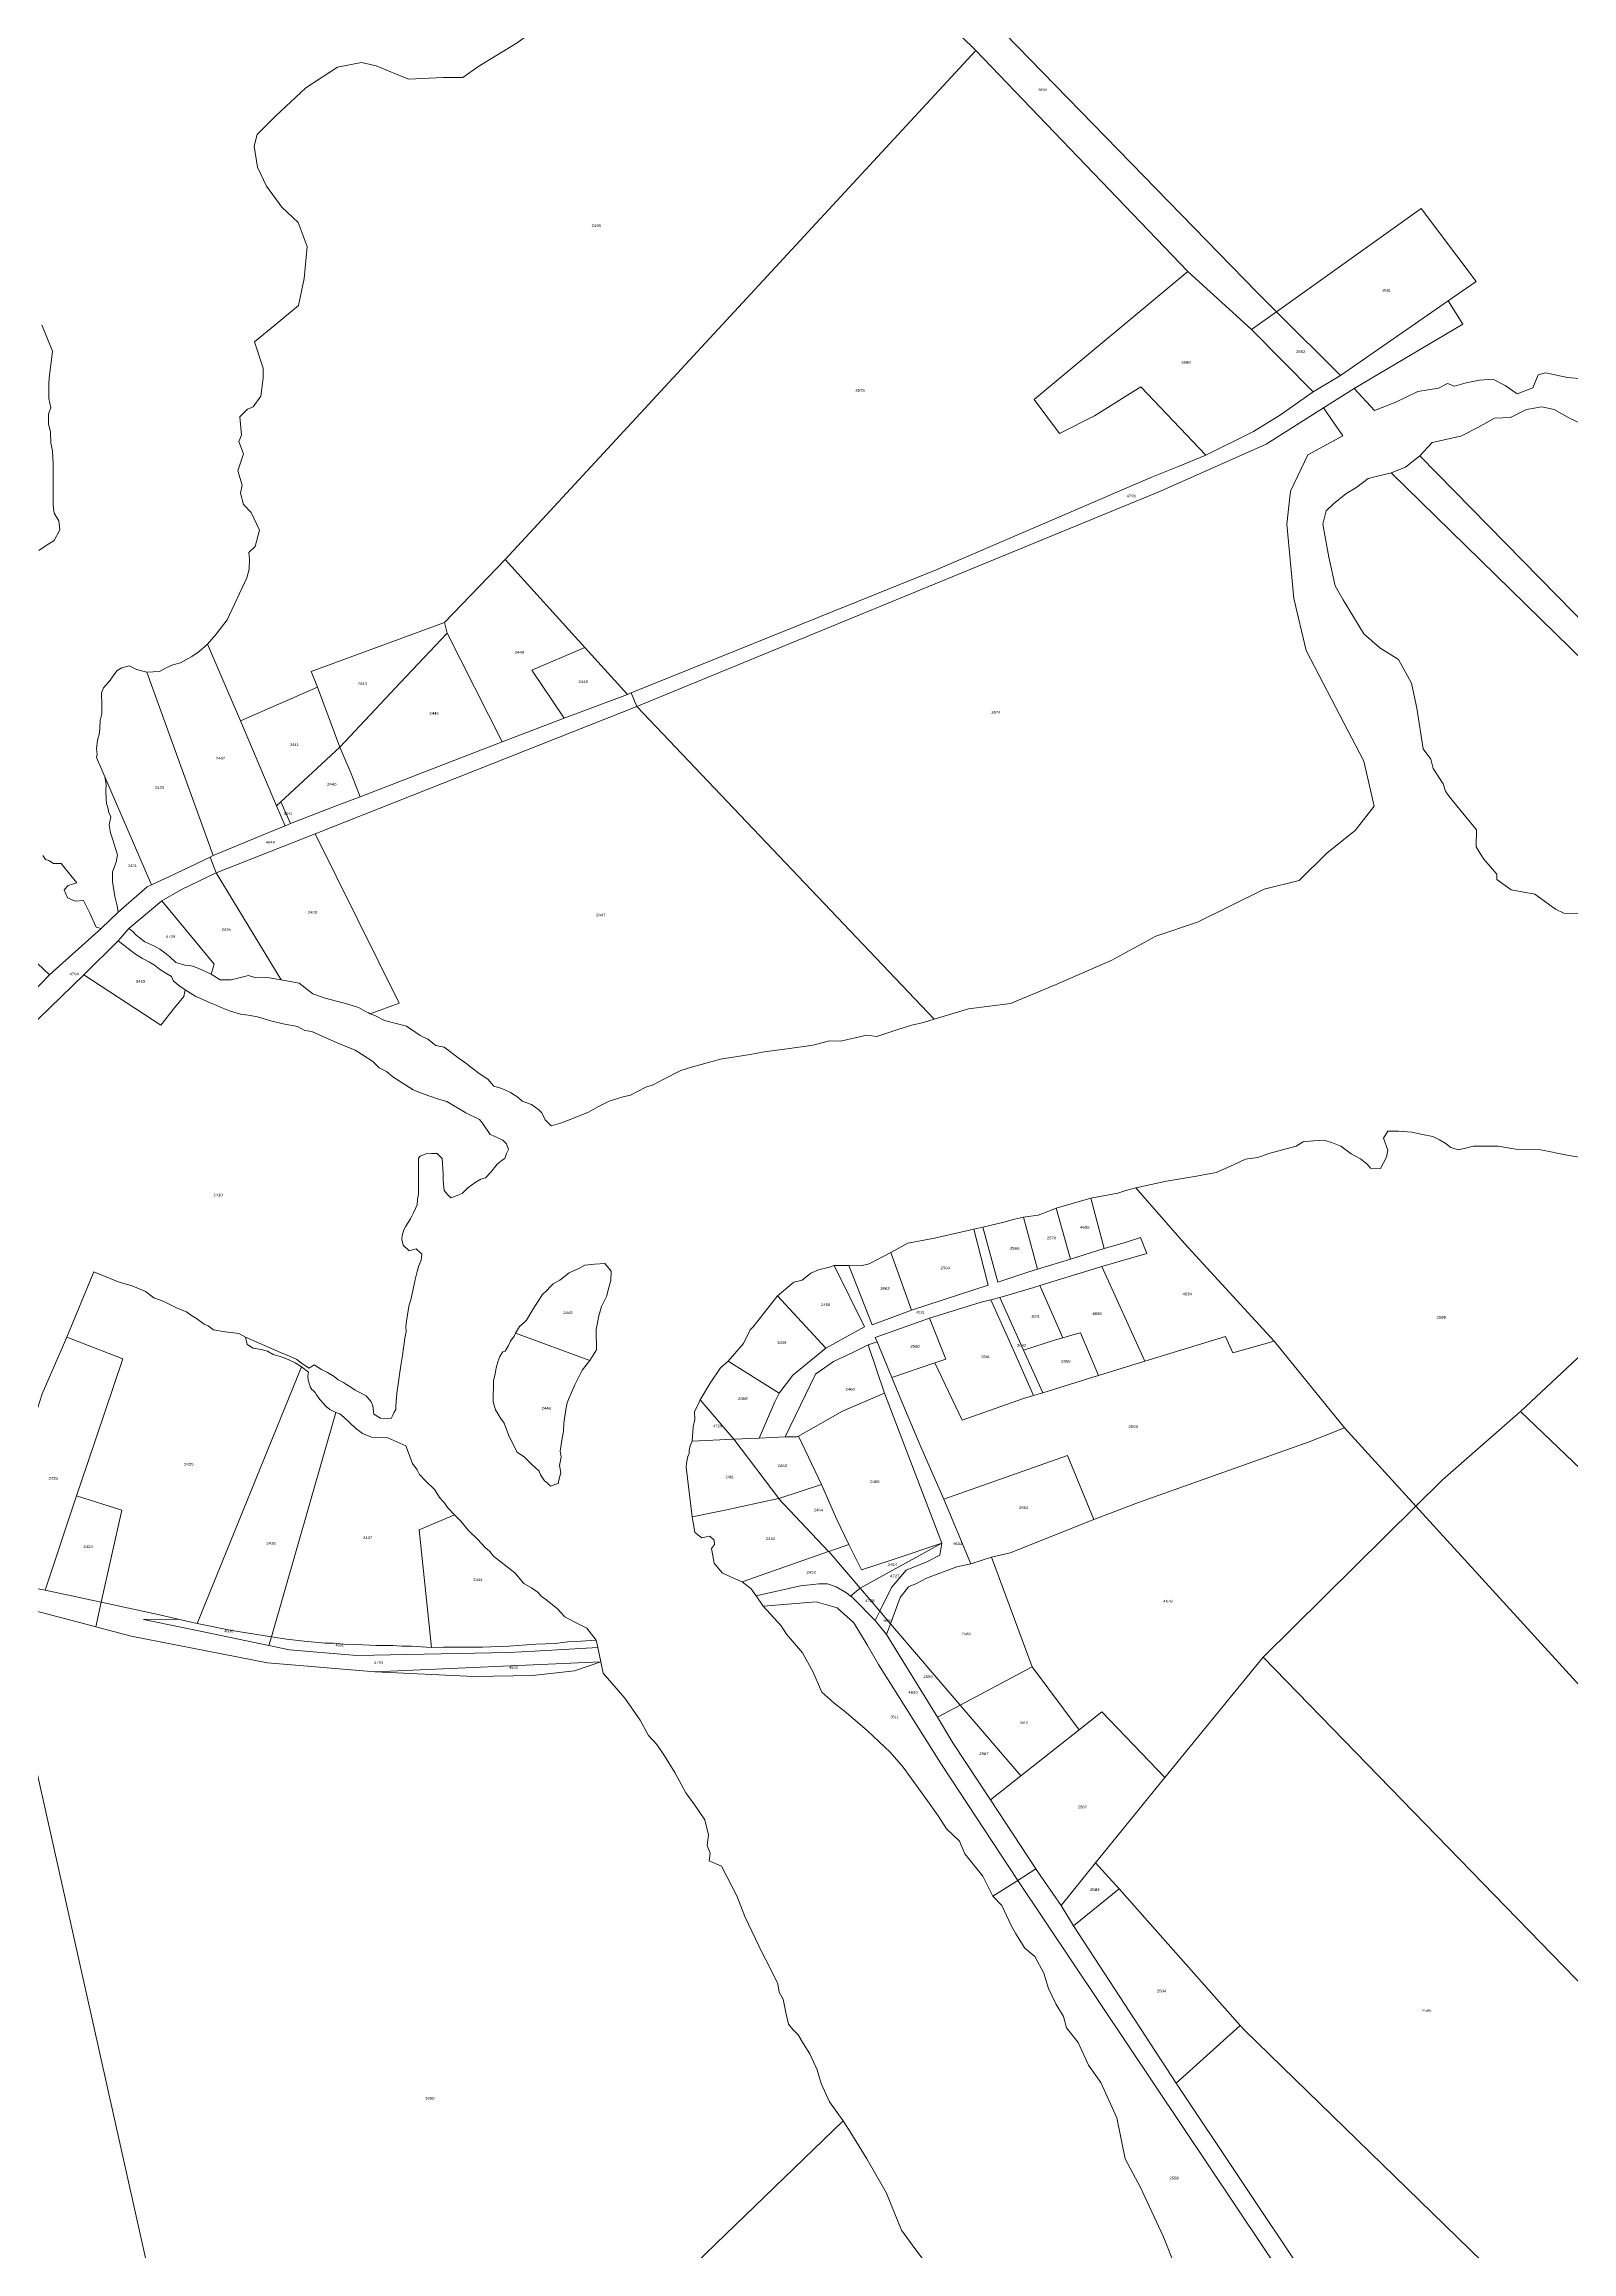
# Model space of a CAD drawing. Header units: metres. Extents: x 208626 to 229755, y 5040476 to 5064226.
# Drawn here: x 221569 to 222387, y 5048913 to 5050095 of the extents above; entities that cross this region are included whole.
import ezdxf

# ---------------------------------------------------------------- set-up
doc = ezdxf.new("R2010")
doc.units = ezdxf.units.M
doc.header["$LTSCALE"] = 0.56
doc.layers.add('6', color=7, linetype='Continuous', lineweight=13)
doc.layers.add('61', color=7, linetype='Continuous')

msp = doc.modelspace()

# ---------------------------------------------------------------- linework, layer by layer
at = {"layer": '6'}
for points in [[(222320.3425, 5049957.6613), (222335.3502, 5049968.0344), (222306.0393, 5050007.0219), (222228.4883, 5049951.8313), (222219.9943, 5049960.2996), (222217.9575, 5049962.2196), (222042.4588, 5050142.6841), (221982.6632, 5050205.7118), (221996.1302, 5050258.8635), (221984.8516, 5050259.8481), (221976.3852, 5050258.8635), (221973.5645, 5050264.5049), (221973.5645, 5050272.967), (221971.3506, 5050291.3649), (221965.6942, 5050303.4856), (221955.1896, 5050316.4144), (221950.7107, 5050326.5079), (221930.2129, 5050345.5823), (221916.4033, 5050358.4328), (221914.7416, 5050358.7269)], [(221763.6822, 5050076.4241), (221782.2673, 5050077.2322), (221792.772, 5050077.2322), (221800.8524, 5050082.8885), (221821.8617, 5050095.8173), (221848.5273, 5050115.2104), (221871.1526, 5050132.1794), (221894.586, 5050152.3806), (221902.6665, 5050159.6531), (221907.7479, 5050166.7202), (221913.3893, 5050174.2421), (221921.8514, 5050184.5847), (221930.3136, 5050194.9273), (221947.2379, 5050212.7918), (221972.9666, 5050187.1267), (222020.6415, 5050137.8358), (222067.5083, 5050091.777), (221815.469, 5049819.1768), (221782.9904, 5049785.424), (221711.6586, 5049759.0321), (221715.0476, 5049750.6598), (221673.7447, 5049732.7619), (221656.0633, 5049773.8021)], [(221656.0633, 5049773.8021), (221660.7046, 5049779.0364), (221666.6685, 5049786.8201), (221677.2544, 5049809.3152), (221678.5043, 5049813.8982), (221678.5168, 5049819.3444), (221678.2305, 5049822.9225), (221681.6941, 5049826.1228), (221684.0242, 5049834.8077), (221679.5102, 5049844.2065), (221675.3394, 5049848.5763), (221673.8566, 5049854.7192), (221674.7039, 5049858.9557), (221672.3738, 5049866.5814), (221675.3394, 5049875.6899), (221672.7975, 5049882.2564), (221674.2803, 5049885.6456), (221673.433, 5049895.6014), (221677.4576, 5049899.6261), (221680.5316, 5049900.9292), (221684.6597, 5049906.6163), (221685.9306, 5049916.1484), (221685.9306, 5049921.6559), (221681.2705, 5049935.6363), (221692.0735, 5049944.533), (221704.783, 5049955.1242), (221707.8609, 5049969.6205), (221709.543, 5049986.7308), (221704.6947, 5049999.6596), (221695.9506, 5050007.7334), (221687.6134, 5050019.0482), (221682.8493, 5050029.1719), (221681.0627, 5050040.4867), (221682.7509, 5050046.7239), (221692.7506, 5050056.724), (221708.7501, 5050071.7242), (221725.7497, 5050082.7245), (221738.6327, 5050085.3126), (221746.5057, 5050083.5317), (221763.6822, 5050076.4241)], [(222401.0558, 5049915.2306), (222384.3673, 5049916.6611), (222372.447, 5049919.0451), (222368.6325, 5049918.0915), (222365.7581, 5049910.9817), (222357.3774, 5049907.9239), (222350.9905, 5049912.3698), (222344.3151, 5049915.7074), (222337.163, 5049915.2306), (222330.0108, 5049913.8002), (222323.8122, 5049911.893), (222319.9977, 5049913.3234), (222315.2296, 5049910.9393), (222304.2629, 5049909.0321), (222292.3426, 5049903.3103), (222280.8919, 5049898.8522), (222270.0694, 5049910.6284), (222328.343, 5049945.1796), (222320.3425, 5049957.6613)], [(221567.3818, 5049944.824), (221573.0232, 5049930.7205), (221571.3333, 5049916.1484), (221571.1215, 5049913.1829), (221571.1215, 5049905.3453)], [(221571.1215, 5049905.3453), (221572.1806, 5049900.2616), (221570.9097, 5049897.0842), (221570.9097, 5049891.7886), (221571.9688, 5049887.3402), (221572.1806, 5049881.4091), (221573.0279, 5049877.3845), (221573.4516, 5049870.3942), (221573.4516, 5049847.9408), (221574.0871, 5049843.9161), (221576.4171, 5049839.8915), (221577.0526, 5049835.0195), (221574.0871, 5049829.3002), (221570.2742, 5049826.9701), (221565.8259, 5049824.0046)], [(222305.1589, 5049874.6862), (222311.8919, 5049881.8538), (222327.1499, 5049885.1915), (222336.6861, 5049889.9596), (222345.2688, 5049894.7277), (222353.8514, 5049895.2045), (222362.434, 5049899.4958), (222370.5398, 5049900.9263), (222377.2152, 5049899.4958), (222385.321, 5049894.7277), (222396.7645, 5049889.4828)], [(222671.512, 5049635.8451), (222666.1541, 5049622.287), (222655.4467, 5049605.461), (222643.2096, 5049585.5758), (222617.2059, 5049556.5128), (222305.1589, 5049874.6862)], [(222253.2441, 5049837.9871), (222255.1513, 5049845.1393), (222258.9658, 5049848.9538), (222265.6412, 5049854.1987), (222271.5089, 5049857.8504), (222277.6274, 5049862.4393), (222289.8645, 5049865.4985), (222561.7574, 5049599.7383)], [(222382.3438, 5049629.6129), (222377.9697, 5049631.8), (222366.8409, 5049639.8649), (222354.2245, 5049642.1104), (222346.4136, 5049647.7342), (222346.4609, 5049650.5852), (222339.54, 5049658.6695), (222337.5895, 5049661.6744), (222335.4783, 5049665.2307), (222335.6192, 5049674.2482), (222320.9514, 5049692.0826), (222319.0441, 5049694.9435), (222317.6694, 5049698.9738), (222312.358, 5049707.0972), (222311.2056, 5049712.2435), (222307.0466, 5049717.72), (222303.6071, 5049739.4581), (222300.8406, 5049752.8953), (222293.7731, 5049765.5117), (222283.76, 5049771.7102), (222275.1774, 5049779.3392), (222264.2107, 5049797.4581), (222259.9194, 5049805.0871), (222256.5817, 5049820.3451), (222253.2441, 5049837.9871)], [(221713.6934, 5049672.2347), (221886.0465, 5049740.3403), (222045.2729, 5049572.879), (222039.3987, 5049571.215), (222033.152, 5049569.6705), (222025.6655, 5049567.3533), (222014.4359, 5049563.6101), (222009.0884, 5049564.323), (221995.0068, 5049561.1146), (221989.1246, 5049561.2928), (221980.3904, 5049558.9756), (221966.487, 5049557.0149), (221954.1879, 5049555.4106), (221946.7014, 5049553.9846), (221930.8373, 5049551.4892), (221915.3297, 5049547.2112), (221909.6258, 5049545.4287), (221900.1786, 5049540.616), (221894.6529, 5049537.764), (221890.7314, 5049536.5163), (221882.532, 5049532.2383), (221877.9966, 5049531.2093), (221871.1241, 5049529.0298), (221865.0636, 5049525.9996), (221860.0727, 5049523.1476), (221855.9245, 5049521.5528), (221850.269, 5049519.2262), (221845.0998, 5049517.2654), (221840.1088, 5049515.8395), (221836.9004, 5049519.0479), (221835.1179, 5049522.7911), (221833.5136, 5049524.3954), (221829.5922, 5049527.2474), (221824.6012, 5049529.0298), (221822.284, 5049531.1688), (221818.3625, 5049533.6643), (221813.7281, 5049535.8033), (221809.4501, 5049537.051), (221806.2416, 5049540.7942), (221801.6072, 5049543.8245)], [(221801.6072, 5049543.8245), (221797.8639, 5049546.6764), (221794.4772, 5049549.3502), (221790.9122, 5049551.8456), (221782.8911, 5049557.9061), (221778.4349, 5049558.7973), (221774.1569, 5049562.1841), (221770.0572, 5049564.1448), (221767.7399, 5049565.749), (221762.749, 5049569.1358), (221756.332, 5049570.74), (221750.8063, 5049572.166), (221745.9936, 5049574.6615), (221743.232, 5049575.845), (221758.735, 5049581.5482), (221713.6934, 5049672.2347)], [(221568.0161, 5049660.6109), (221569.3033, 5049658.4655), (221571.1215, 5049657.9338), (221573.6634, 5049656.2392), (221577.6881, 5049656.2392), (221582.9837, 5049649.8845), (221586.0759, 5049645.8837), (221581.5009, 5049644.5889), (221579.3284, 5049642.1228), (221581.0773, 5049637.8105), (221585.3016, 5049636.1495), (221589.7621, 5049636.5395), (221593.1513, 5049629.7611), (221596.4739, 5049622.2119), (221599.2393, 5049621.5482), (221571.5302, 5049596.7407)], [(221571.5302, 5049596.7407), (221545.9704, 5049620.7083), (221518.8092, 5049591.3207), (221482.2973, 5049626.0515), (221469.4736, 5049614.3838), (221466.1516, 5049611.1241), (221450.4218, 5049596.6584), (221419.9654, 5049629.8808)], [(222411.1045, 5049629.1942), (222382.3438, 5049629.6129)], [(221516.766, 5049525.8272), (221589.8447, 5049596.608), (221631.1692, 5049569.7125), (221638.3862, 5049578.9914), (221643.4957, 5049585.1168), (221644.2137, 5049588.5648), (221649.9177, 5049584.9999), (221653.6609, 5049583.3956), (221657.5824, 5049581.6131), (221661.1473, 5049580.1872), (221664.3558, 5049578.7612), (221667.9208, 5049577.3352), (221673.7236, 5049575.59), (221677.9027, 5049575.018), (221682.8937, 5049574.1267), (221690.0236, 5049571.9877), (221696.6188, 5049570.3835), (221704.2835, 5049568.9575), (221708.2049, 5049566.8185), (221711.9482, 5049566.2838), (221715.8696, 5049564.5013), (221726.7428, 5049559.6886), (221735.1205, 5049556.3019), (221738.5072, 5049554.1629), (221744.5676, 5049550.2414), (221747.9544, 5049546.8547), (221751.8758, 5049544.894), (221755.2905, 5049542.0972), (221766.2906, 5049535.0974), (221771.1267, 5049533.1296), (221779.8608, 5049530.0993), (221784.3171, 5049528.8516), (221794.4772, 5049522.7911), (221801.7854, 5049519.2262)], [(221801.7854, 5049519.2262), (221803.3896, 5049517.2654), (221807.4894, 5049511.205), (221809.2718, 5049510.492), (221814.291, 5049508.0982), (221816.2911, 5049506.0982), (221817.2912, 5049503.0983), (221816.2235, 5049501.0448), (221815.3323, 5049498.3711), (221813.9063, 5049497.4799), (221811.2326, 5049495.1626), (221807.8459, 5049490.8847), (221804.9939, 5049487.8544), (221802.4984, 5049487.1414), (221799.4682, 5049485.359), (221795.5467, 5049482.507), (221792.5165, 5049479.4768), (221789.8428, 5049478.4073), (221786.456, 5049477.1595), (221784.4953, 5049479.1203), (221782.8911, 5049481.081), (221782.3563, 5049486.2502), (221782.2917, 5049490.0977), (221781.8216, 5049498.3711), (221779.1478, 5049501.0448), (221776.1176, 5049501.0448), (221773.0874, 5049500.8666), (221769.9016, 5049499.5633), (221769.1659, 5049498.5493), (221769.1659, 5049495.5191), (221769.1659, 5049489.2804), (221769.1659, 5049483.7547), (221769.1659, 5049479.1203), (221768.6312, 5049476.4465), (221768.3638, 5049473.4163), (221767.4726, 5049471.4556), (221766.2248, 5049468.7818), (221764.7988, 5049465.9299), (221762.3034, 5049462.0084), (221761.2926, 5049460.0975)], [(222153.2023, 5049482.507), (222169.6012, 5049486.072), (222185.6436, 5049488.7457), (222196.1602, 5049490.7064), (222205.4291, 5049494.8061), (222211.8461, 5049498.0146), (222218.4246, 5049498.858), (222224.3235, 5049501.0448), (222239.1181, 5049504.9663), (222242.8613, 5049507.2835), (222248.387, 5049507.8183), (222254.091, 5049508.1748), (222258.5472, 5049506.7488), (222263.0034, 5049504.9663), (222268.5291, 5049500.8666), (222273.5201, 5049498.1928), (222276.1938, 5049495.8756), (222277.2633, 5049494.9844), (222278.8675, 5049493.0236), (222284.215, 5049492.8454), (222287.4235, 5049499.0841), (222288.1365, 5049502.8273), (222285.8192, 5049509.2443), (222288.1365, 5049512.9875), (222293.8404, 5049512.9875), (222300.9703, 5049512.4527), (222306.6743, 5049511.205), (222312.2, 5049510.1355), (222315.765, 5049508.353), (222318.7952, 5049506.5705), (222321.8254, 5049504.2533), (222325.7469, 5049503.0056), (222329.6918, 5049503.7768), (222333.9463, 5049504.9663), (222347.1367, 5049504.9663), (222356.6098, 5049503.2851), (222369.9525, 5049503.0056), (222384.2124, 5049500.1536), (222397.0463, 5049498.0146)], [(222410.0584, 5049495.8756), (222418.6144, 5049494.4496), (222431.8048, 5049491.0629), (222437.687, 5049489.1022), (222441.7867, 5049488.0327), (222449.8078, 5049484.1112), (222458.3638, 5049480.5462), (222464.246, 5049478.229), (222469.4152, 5049475.377), (222475.2974, 5049471.4556), (222359.1414, 5049362.7607), (222317.3475, 5049326.1685), (222303.1515, 5049312.1197), (222264.8877, 5049354.0546), (222227.1659, 5049400.4021), (222179.1537, 5049452.7677), (222153.2023, 5049482.507)], [(221761.2926, 5049460.0975), (221760.2926, 5049457.0975), (221760.1644, 5049454.8785), (221760.8774, 5049451.8482), (221764.0858, 5049448.818), (221767.8291, 5049449.8875), (221770.8593, 5049447.0355), (221770.5028, 5049443.8271), (221769.0768, 5049440.4403), (221768.3638, 5049437.7666), (221767.2943, 5049433.4886), (221766.4031, 5049429.2107), (221765.6901, 5049426.0022), (221764.9771, 5049422.6155), (221764.0858, 5049419.9418), (221763.5511, 5049416.9115), (221763.1946, 5049414.5943), (221762.6599, 5049411.2076), (221762.3034, 5049408.3556), (221762.4816, 5049405.6819), (221761.7686, 5049402.1169), (221761.1447, 5049398.0172), (221760.7883, 5049395.7), (221760.4318, 5049392.848), (221759.7188, 5049388.57), (221759.0058, 5049383.7573), (221758.2928, 5049378.5881), (221757.4015, 5049372.5277), (221757.045, 5049368.0714), (221756.8668, 5049365.7542), (221756.8668, 5049363.7935), (221755.9755, 5049362.3675), (221755.2625, 5049360.7633), (221754.3713, 5049358.9808), (221748.6674, 5049359.159), (221745.1024, 5049361.298), (221744.5676, 5049365.7542), (221743.6764, 5049367.8932), (221741.0027, 5049371.1017), (221737.2949, 5049373.0973)], [(221737.2949, 5049373.0973), (221735.1205, 5049374.1319), (221732.8032, 5049375.7361), (221730.486, 5049377.1621), (221728.8818, 5049378.2316), (221726.0298, 5049379.6576), (221723.8908, 5049381.4401), (221720.3258, 5049383.5791), (221717.1174, 5049385.3615), (221713.1959, 5049387.857), (221710.5222, 5049386.0745), (221707.1355, 5049388.2135), (221703.927, 5049390.709), (221700.0055, 5049392.4915), (221695.1928, 5049394.4522), (221676.4167, 5049402.5813), (221672.9374, 5049404.5631), (221665.5356, 5049405.512), (221659.392, 5049406.5871), (221656.3876, 5049408.59), (221654.3847, 5049409.5915), (221653.0096, 5049410.4465), (221650.1628, 5049412.5342), (221647.5057, 5049414.2423), (221644.8709, 5049416.1009), (221639.8636, 5049418.1039), (221633.8549, 5049421.1082), (221631.852, 5049422.1097), (221627.3454, 5049423.6118), (221622.8389, 5049427.1169), (221615.8287, 5049430.1213), (221608.8185, 5049432.1242), (221595.2989, 5049437.6322), (221580.7778, 5049402.5813), (221567.5155, 5049372.1646)], [(221809.0936, 5049367.8932), (221809.2718, 5049379.1228), (221810.1631, 5049382.8661), (221810.6978, 5049386.2528), (221811.5891, 5049389.4613), (221812.6586, 5049392.3132), (221814.2628, 5049394.8087), (221815.4197, 5049395.023), (221817.293, 5049398.1954), (221818.3625, 5049400.5127), (221820.3233, 5049403.1864), (221821.0362, 5049404.7906), (221860.7857, 5049390.1743), (221856.6859, 5049385.005), (221852.7645, 5049376.9839), (221849.7343, 5049370.0322), (221848.6648, 5049367.3584), (221847.9518, 5049363.7935), (221846.8823, 5049356.4853), (221846.704, 5049352.2073), (221845.8128, 5049347.3946), (221845.026, 5049341.5337), (221845.433, 5049338.2773), (221844.6189, 5049333.7998), (221845.278, 5049330.1045), (221844.0303, 5049325.2918), (221844.0303, 5049324.4006), (221839.7344, 5049322.8096), (221837.7916, 5049324.7571), (221836.478, 5049325.6589), (221834.4428, 5049328.9153), (221833.7244, 5049330.7494), (221829.5583, 5049334.6139), (221825.849, 5049338.3039), (221821.9275, 5049340.9777), (221819.432, 5049345.7904), (221817.293, 5049350.2466), (221814.9758, 5049356.4853), (221813.0151, 5049359.159), (221811.7673, 5049361.298)], [(221811.7673, 5049361.298), (221810.3413, 5049363.6152), (221809.0936, 5049367.8932)], [(221531.0982, 5049274.0668), (221569.1441, 5049267.1365), (221599.1961, 5049260.7474), (221596.3653, 5049247.4325), (221589.7309, 5049249.1526), (221548.7639, 5049259.9513)], [(221548.7639, 5049259.9513), (221589.7309, 5049249.1526), (221596.3653, 5049247.4325), (221615.287, 5049242.5269), (221638.95, 5049237.7943), (221688.1691, 5049228.0925), (221745.8988, 5049223.2888), (221798.9793, 5049220.848), (221830.1028, 5049221.4583), (221852.6793, 5049223.899), (221866.7132, 5049228.7804), (221867.9336, 5049222.6786), (221879.6248, 5049209.244), (221887.7657, 5049197.4397), (221892.2432, 5049189.2988), (221896.7207, 5049184.4143), (221900.7911, 5049178.3086), (221906.2977, 5049169.3805), (221912.301, 5049158.5907), (221917.0729, 5049151.8507), (221922.3645, 5049144.1168), (221924.3998, 5049135.9759), (221923.5857, 5049130.2773), (221925.2139, 5049126.2068), (221924.8068, 5049122.1364), (221931.3195, 5049119.2871), (221939.4604, 5049103.4123), (221943.7752, 5049092.3664), (221953.3, 5049072.4769), (221956.5563, 5049066.3712), (221961.4409, 5049056.1951), (221962.255, 5049051.7176), (221964.2902, 5049048.0542), (221965.9184, 5049039.9133), (221967.1395, 5049034.6217), (221969.5818, 5049031.7724), (221972.4311, 5049028.9231), (221975.2804, 5049024.0385), (221978.5368, 5049018.7469), (221982.6072, 5049010.199)], [(221982.6072, 5049010.199), (221984.6424, 5049002.8722), (221989.1199, 5048993.1031), (221996.4467, 5048982.927), (221675.7464, 5048673.0026), (221558.3777, 5049198.6498), (221557.3082, 5049204.4415), (221548.7639, 5049259.9513)], [(221558.3777, 5049198.6498), (221675.7464, 5048673.0026)], [(222089.9803, 5049111.514), (222099.6867, 5049117.8722), (222104.1949, 5049111.0401), (222113.1975, 5049098.247), (222119.8309, 5049087.3492), (222174.794, 5049003.0093), (222311.8567, 5048797.7742)], [(222175.1395, 5048902.7391), (222167.8127, 5048921.0561), (222155.6014, 5048947.107), (222147.4605, 5048962.5747), (222142.983, 5048984.5551), (222134.5195, 5049003.4138), (222127.9223, 5049012.6413), (222122.2237, 5049024.8526), (222116.118, 5049032.5865), (222114.4421, 5049038.679), (222110.4194, 5049045.6119), (222106.3489, 5049053.7528), (222103.9066, 5049061.8937), (222099.0221, 5049070.8487), (222093.7305, 5049075.3262), (222088.846, 5049083.0601), (222086.4037, 5049087.5376), (222081.5192, 5049098.1207), (222076.6733, 5049103.1218), (222089.9803, 5049111.514), (222265.6225, 5048849.2211)], [(223364.5544, 5047778.6601), (223340.8634, 5047788.6103), (223302.52, 5047803.7283), (223299.4174, 5047805.108), (223150.8619, 5047868.212), (223054.2027, 5047908.0128), (222993.5538, 5047932.6514), (222966.5461, 5047947.3398), (222949.0148, 5047959.1853), (222927.9837, 5047974.7538), (222885.9439, 5048012.9718), (222794.0759, 5048098.962), (222679.4116, 5048206.9928), (222654.773, 5048230.6838), (222628.2391, 5048256.27), (222603.4175, 5048283.173), (222567.5902, 5048340.136), (222547.216, 5048377.094), (222265.6225, 5048849.2211), (222089.9803, 5049111.514)], [(221675.7464, 5048673.0026), (221996.4467, 5048982.927), (222000.5172, 5048976.4142), (222009.1379, 5048962.4911), (222019.4426, 5048944.4578), (222027.7892, 5048924.3125), (222034.8997, 5048914.4023), (222038.7794, 5048909.2518)]]:
    msp.add_lwpolyline(points, dxfattribs=at)
for points in [[(221972.9666, 5050187.1267), (221982.6632, 5050205.7118), (222042.4588, 5050142.6841), (222217.9575, 5049962.2196), (222219.9943, 5049960.2996), (222228.4883, 5049951.8313), (222215.1979, 5049942.3729), (222181.1093, 5049973.3625), (222067.5083, 5050091.777), (222020.6415, 5050137.8358)], [(221815.469, 5049819.1768), (222067.5083, 5050091.777), (222181.1093, 5049973.3625), (222098.7521, 5049904.7306), (222112.37, 5049886.6642), (222131.0144, 5049895.9864), (222155.8737, 5049911.5235), (222190.5767, 5049875.0155), (222176.3491, 5049869.0873), (222162.0885, 5049863.3586), (222047.2231, 5049814.0129), (221883.0184, 5049747.7042), (221880.9916, 5049746.8858), (221858.228, 5049772.0396)], [(222228.4883, 5049951.8313), (222306.0393, 5050007.0219), (222335.3502, 5049968.0344), (222320.3425, 5049957.6613), (222262.7748, 5049917.6485)], [(222098.7521, 5049904.7306), (222181.1093, 5049973.3625), (222215.1979, 5049942.3729), (222248.0468, 5049908.9042), (222230.6927, 5049896.5084), (222216.2662, 5049887.5964), (222190.5767, 5049875.0155), (222155.8737, 5049911.5235), (222131.0144, 5049895.9864), (222112.37, 5049886.6642)], [(221883.0184, 5049747.7042), (222047.2231, 5049814.0129), (222162.0885, 5049863.3586), (222176.3491, 5049869.0873), (222190.5767, 5049875.0155), (222216.2662, 5049887.5964), (222230.6927, 5049896.5084), (222248.0468, 5049908.9042), (222262.7748, 5049917.6485), (222320.3425, 5049957.6613), (222328.343, 5049945.1796), (222270.0694, 5049910.6284), (222253.5851, 5049900.4107), (222223.0337, 5049880.8028), (222166.4688, 5049855.6502), (221886.0465, 5049740.3403)], [(222215.1979, 5049942.3729), (222228.4883, 5049951.8313), (222262.7748, 5049917.6485), (222248.0468, 5049908.9042)], [(221886.0465, 5049740.3403), (222166.4688, 5049855.6502), (222223.0337, 5049880.8028), (222253.5851, 5049900.4107), (222264.002, 5049885.3469), (222245.2751, 5049875.1499), (222235.9116, 5049855.6829), (222234.0389, 5049838.0699), (222237.7843, 5049798.2088), (222244.3387, 5049770.3987), (222260.2566, 5049739.8076), (222275.2382, 5049711.0706), (222280.8562, 5049686.9685), (222270.5564, 5049673.9905), (222255.5749, 5049661.9395), (222240.5933, 5049647.1075), (222221.8664, 5049642.4724), (222186.2852, 5049624.8594), (222163.8129, 5049617.4434), (222140.4042, 5049604.4654), (222110.4411, 5049591.4873), (222086.0961, 5049581.2903), (222063.6238, 5049578.5093), (222045.2729, 5049572.879)], [(222289.8645, 5049865.4985), (222297.5127, 5049868.5578), (222305.1589, 5049874.6862), (222617.2059, 5049556.5128), (222561.7574, 5049599.7383)], [(221782.9904, 5049785.424), (221815.469, 5049819.1768), (221858.228, 5049772.0396), (221829.7736, 5049759.7472), (221847.0739, 5049734.1382), (221813.9429, 5049721.3744), (221784.4269, 5049779.6782)], [(221711.6586, 5049759.0321), (221782.9904, 5049785.424), (221784.4269, 5049779.6782), (221759.4665, 5049753.1578), (221726.9687, 5049718.6289), (221715.0476, 5049750.6598)], [(221726.9687, 5049718.6289), (221759.4665, 5049753.1578), (221784.4269, 5049779.6782), (221813.9429, 5049721.3744), (221737.8139, 5049692.0696), (221732.8304, 5049704.7793)], [(221623.6541, 5049758.7625), (221630.4325, 5049759.1862), (221634.0335, 5049761.0926), (221637.6046, 5049762.6443), (221641.6592, 5049763.8463), (221647.8021, 5049767.2355), (221651.615, 5049769.7774), (221656.0633, 5049773.8021), (221673.7447, 5049732.7619), (221692.9689, 5049687.1707), (221697.6671, 5049676.4727), (221688.8617, 5049672.8126), (221659.2183, 5049660.545)], [(221829.7736, 5049759.7472), (221858.228, 5049772.0396), (221880.9916, 5049746.8858), (221847.0739, 5049734.1382)], [(221596.7523, 5049713.0083), (221596.9642, 5049714.9147), (221596.7523, 5049717.6685), (221597.176, 5049722.3286), (221598.0233, 5049725.2942), (221598.4469, 5049728.4715), (221598.6588, 5049732.9199), (221599.5061, 5049736.5209), (221599.5061, 5049741.181), (221599.2942, 5049747.7476), (221600.3534, 5049750.2895), (221603.5307, 5049753.6787), (221607.5554, 5049759.398), (221610.3091, 5049761.0926), (221614.122, 5049762.1517), (221617.723, 5049760.4571), (221620.6885, 5049759.398), (221623.6541, 5049758.7625), (221659.2183, 5049660.545), (221657.469, 5049659.7057), (221635.6767, 5049649.249), (221626.1028, 5049644.8056), (221601.1831, 5049702.7125), (221599.5776, 5049706.443)], [(221657.469, 5049659.7057), (221659.2183, 5049660.545), (221688.8617, 5049672.8126), (221697.6671, 5049676.4727), (221700.59, 5049677.6885), (221725.0416, 5049687.1531), (221737.8139, 5049692.0696), (221813.9429, 5049721.3744), (221847.0739, 5049734.1382), (221880.9916, 5049746.8858), (221883.0184, 5049747.7042), (221886.0465, 5049740.3403), (221713.6934, 5049672.2347), (221660.7803, 5049651.326)], [(221673.7447, 5049732.7619), (221715.0476, 5049750.6598), (221726.9687, 5049718.6289), (221695.3946, 5049689.3159), (221692.9689, 5049687.1707)], [(221695.3946, 5049689.3159), (221726.9687, 5049718.6289), (221732.8304, 5049704.7793), (221737.8139, 5049692.0696), (221725.0416, 5049687.1531), (221700.59, 5049677.6885)], [(221601.1831, 5049702.7125), (221626.1028, 5049644.8056), (221623.7712, 5049643.7235), (221608.1909, 5049630.1848), (221607.7672, 5049633.574), (221606.4963, 5049638.6578), (221605.2253, 5049646.7071), (221605.2253, 5049651.7909), (221607.1318, 5049657.0865), (221607.9791, 5049660.8994), (221605.2253, 5049669.5842), (221604.1662, 5049672.7616), (221603.5307, 5049676.9981), (221604.378, 5049681.2346), (221603.3189, 5049683.5647), (221602.6834, 5049686.3184), (221602.048, 5049688.4366), (221601.8361, 5049690.9785), (221601.6527, 5049695.0082), (221601.77, 5049698.723)], [(221692.9689, 5049687.1707), (221695.3946, 5049689.3159), (221700.59, 5049677.6885), (221697.6671, 5049676.4727)], [(221660.7803, 5049651.326), (221713.6934, 5049672.2347), (221758.735, 5049581.5482), (221743.232, 5049575.845), (221742.2504, 5049576.2657), (221740.7577, 5049577.0618), (221736.903, 5049579.1177), (221731.199, 5049580.9002), (221719.0781, 5049584.1086), (221712.4829, 5049586.4259), (221705.1747, 5049592.1298), (221695.6065, 5049593.9409)], [(221509.7247, 5049532.6978), (221525.9593, 5049549.3358), (221529.9685, 5049553.4361), (221543.6655, 5049567.8351), (221571.5302, 5049596.7407), (221599.2393, 5049621.5482), (221608.1909, 5049630.1848), (221623.7712, 5049643.7235), (221626.1028, 5049644.8056), (221635.6767, 5049649.249), (221657.469, 5049659.7057), (221660.7803, 5049651.326), (221642.22, 5049642.4216), (221631.6847, 5049636.2117), (221613.9512, 5049621.5482), (221608.3098, 5049614.9112), (221589.8447, 5049596.608), (221516.766, 5049525.8272)], [(221631.6847, 5049636.2117), (221642.22, 5049642.4216), (221660.7803, 5049651.326), (221695.6065, 5049593.9409), (221688.2411, 5049595.16), (221682.0024, 5049594.9818), (221678.0809, 5049596.2295), (221668.8006, 5049593.9409), (221662.9298, 5049593.9123), (221658.1171, 5049596.9425), (221659.6817, 5049602.3162)], [(221613.9512, 5049621.5482), (221631.6847, 5049636.2117), (221659.6817, 5049602.3162), (221658.1171, 5049596.9425), (221653.1262, 5049599.2598), (221648.8482, 5049601.0422), (221646.7092, 5049601.577), (221644.0355, 5049601.7552), (221639.1717, 5049603.2965), (221635.8532, 5049606.2831), (221633.1984, 5049608.4955), (221630.6543, 5049610.4866), (221627.4464, 5049612.2564), (221622.5793, 5049614.3581), (221617.9334, 5049617.8978), (221616.0529, 5049619.7783)], [(221518.8092, 5049591.3207), (221545.9704, 5049620.7083), (221571.5302, 5049596.7407), (221543.6655, 5049567.8351)], [(221589.8447, 5049596.608), (221608.3098, 5049614.9112), (221612.8451, 5049611.2609), (221617.0485, 5049608.1636), (221621.2519, 5049605.3982), (221625.0129, 5049603.4071), (221627.6676, 5049601.7479), (221630.433, 5049599.7568), (221633.7515, 5049597.5445), (221636.8488, 5049595.7746), (221637.975, 5049593.1993), (221641.3618, 5049590.5256), (221644.2137, 5049588.5648), (221643.4957, 5049585.1168), (221638.3862, 5049578.9914), (221631.1692, 5049569.7125)], [(222093.0267, 5049466.8926), (222100.7973, 5049467.8906), (222107.5707, 5049470.3861), (222110.5875, 5049471.6321), (222118.1199, 5049444.4334), (222100.4745, 5049438.973)], [(222110.5875, 5049471.6321), (222129.1388, 5049476.9813), (222136.2266, 5049450.1347), (222118.1199, 5049444.4334)], [(222129.1388, 5049476.9813), (222143.5769, 5049479.655), (222147.8549, 5049481.081), (222153.2023, 5049482.507), (222179.1537, 5049452.7677), (222227.1659, 5049400.4021), (222205.1481, 5049394.157), (222201.1438, 5049402.932), (222158.062, 5049389.791), (222134.9811, 5049440.502), (222159.0675, 5049447.4431), (222155.6663, 5049455.8925), (222146.9311, 5049453.1691), (222136.2266, 5049450.1347)], [(222359.1414, 5049362.7607), (222475.2974, 5049471.4556), (222485.6358, 5049466.4646), (222496.7613, 5049459.7375), (222502.0347, 5049457.3739), (222505.5996, 5049455.0567), (222515.4033, 5049451.1352), (222522.7115, 5049450.957), (222535.0106, 5049452.0265), (222545.7289, 5049451.3363), (222564.0511, 5049452.802), (222574.5818, 5049452.0265), (222582.0682, 5049450.7787), (222587.2374, 5049449.8875), (222594.0109, 5049447.9268), (222604.8841, 5049447.9268), (222608.8055, 5049448.2833), (222668.9103, 5049374.5184), (222766.4781, 5049255.3998), (222625.0574, 5049108.4652)], [(221951.4162, 5049348.5224), (221959.9541, 5049367.9856), (221962.247, 5049372.6132), (221969.4897, 5049382.2701), (221987.1939, 5049396.7554), (222007.9015, 5049408.1628), (221991.7092, 5049440.9751), (221999.5521, 5049440.9751), (222011.9664, 5049409.2194), (222033.065, 5049417.1314), (222074.1274, 5049430.3632), (222066.3953, 5049460.4042), (222071.3058, 5049461.5499), (222079.3415, 5049432.0855), (222095.3321, 5049437.3676), (222100.4745, 5049438.973), (222118.1199, 5049444.4334), (222136.2266, 5049450.1347), (222146.9311, 5049453.1691), (222155.6663, 5049455.8925), (222159.0675, 5049447.4431), (222134.9811, 5049440.502), (222101.7637, 5049430.229), (222098.5969, 5049429.2776), (222080.3569, 5049423.7983), (222075.6219, 5049422.5446), (222070.4395, 5049421.284), (222042.6429, 5049412.7724), (222013.5838, 5049402.4991), (222014.6248, 5049400.0122), (222009.8604, 5049398.4015), (222001.6793, 5049394.3412), (221991.2176, 5049389.5127), (221981.6459, 5049382.7828), (221965.4659, 5049349.2757)], [(222022.0114, 5049447.9268), (222031.1021, 5049452.9177), (222045.2901, 5049455.5923), (222066.3953, 5049460.4042), (222074.1274, 5049430.3632), (222033.065, 5049417.1314)], [(222071.3058, 5049461.5499), (222082.4377, 5049464.1474), (222088.1408, 5049465.7769), (222093.0267, 5049466.8926), (222100.4745, 5049438.973), (222095.3321, 5049437.3676), (222079.3415, 5049432.0855)], [(221999.5521, 5049440.9751), (222005.9691, 5049440.7968), (222010.4253, 5049441.8663), (222022.0114, 5049447.9268), (222033.065, 5049417.1314), (222011.9664, 5049409.2194)], [(221580.7778, 5049402.5813), (221595.2989, 5049437.6322), (221608.8185, 5049432.1242), (221615.8287, 5049430.1213), (221622.8389, 5049427.1169), (221627.3454, 5049423.6118), (221631.852, 5049422.1097), (221633.8549, 5049421.1082), (221639.8636, 5049418.1039), (221644.8709, 5049416.1009), (221647.5057, 5049414.2423), (221650.1628, 5049412.5342), (221653.0096, 5049410.4465), (221654.3847, 5049409.5915), (221656.3876, 5049408.59), (221659.392, 5049406.5871), (221665.5356, 5049405.512), (221672.9374, 5049404.5631), (221676.4167, 5049402.5813), (221677.4181, 5049398.5755), (221680.5764, 5049396.7694), (221684.8544, 5049396.0565), (221688.2411, 5049395.1652), (221691.2713, 5049393.3827), (221694.4798, 5049392.4915), (221697.1535, 5049391.6002), (221699.649, 5049390.5308), (221703.0357, 5049388.9265), (221706.4225, 5049386.7875), (221650.5449, 5049249.1526), (221640.4018, 5049251.5388), (221630.4313, 5049253.8852), (221599.1961, 5049260.7474), (221610.3207, 5049309.9468), (221586.0086, 5049317.5255), (221591.7938, 5049334.9832), (221610.8214, 5049391.0646)], [(221821.0362, 5049404.7906), (221823.1752, 5049408.3556), (221825.4925, 5049410.3163), (221826.9336, 5049411.7181), (221830.3877, 5049417.475), (221832.8006, 5049421.3677), (221834.2266, 5049423.5067), (221835.2961, 5049425.2892), (221837.9699, 5049427.7847), (221839.3958, 5049429.3889), (221841.1783, 5049431.1714), (221844.7433, 5049433.1321), (221849.7343, 5049437.0536), (221854.9035, 5049439.3708), (221858.1119, 5049441.1533), (221863.2811, 5049441.6881), (221868.8068, 5049442.0446), (221872.1936, 5049437.9449), (221872.0153, 5049432.9539), (221870.9458, 5049429.2107), (221869.6981, 5049424.398), (221867.0771, 5049419.0893), (221865.6113, 5049413.9591), (221864.1455, 5049406.6303), (221864.3506, 5049395.8782), (221860.7857, 5049390.1743)], [(221961.3178, 5049424.7545), (221970.052, 5049432.0627), (221974.5973, 5049433.1321), (221979.2318, 5049436.8754), (221983.3315, 5049438.6578), (221989.2137, 5049440.0838), (221991.7092, 5049440.9751), (222007.9015, 5049408.1628), (221987.1939, 5049396.7554)], [(222101.7637, 5049430.229), (222134.9811, 5049440.502), (222158.062, 5049389.791), (222133.2404, 5049382.0387), (222123.6246, 5049404.9171), (222120.7028, 5049404.1399), (222114.1509, 5049402.2568)], [(221934.937, 5049389.8178), (221943.1365, 5049399.2649), (221946.7014, 5049406.5731), (221948.3057, 5049408.1774), (221961.3178, 5049424.7545), (221987.1939, 5049396.7554), (221969.4897, 5049382.2701), (221962.247, 5049372.6132)], [(222075.6219, 5049422.5446), (222080.3569, 5049423.7983), (222093.0475, 5049395.657), (222103.338, 5049372.8379), (222098.3688, 5049371.3554), (222088.3573, 5049394.1022)], [(222080.3569, 5049423.7983), (222098.5969, 5049429.2776), (222101.7637, 5049430.229), (222114.1509, 5049402.2568), (222110.6576, 5049401.2529), (222093.0475, 5049395.657)], [(222013.5838, 5049402.4991), (222042.6429, 5049412.7724), (222051.4928, 5049390.8414), (222045.6234, 5049388.7897), (222022.6006, 5049380.9591), (222014.6248, 5049400.0122)], [(222042.6429, 5049412.7724), (222070.4395, 5049421.284), (222075.6219, 5049422.5446), (222088.3573, 5049394.1022), (222098.3688, 5049371.3554), (222093.0798, 5049369.6815), (222060.1908, 5049358.1162), (222045.6234, 5049388.7897), (222051.4928, 5049390.8414)], [(221531.0982, 5049274.0668), (221563.7968, 5049360.3885), (221567.5155, 5049372.1646), (221580.7778, 5049402.5813), (221610.8214, 5049391.0646), (221591.7938, 5049334.9832), (221586.0086, 5049317.5255), (221569.1441, 5049267.1365)], [(222009.8604, 5049398.4015), (222014.6248, 5049400.0122), (222022.6006, 5049380.9591), (222028.3613, 5049366.6826), (222035.6143, 5049349.8036), (222038.5057, 5049342.5752), (222050.3862, 5049315.7424), (222064.8588, 5049281.2739), (222057.3558, 5049279.5008), (222041.1769, 5049273.5602), (222035.7621, 5049270.6488), (222031.5213, 5049268.8497), (222026.9624, 5049263.1362), (222021.8006, 5049249.0515), (222016.0993, 5049255.7698), (222022.3317, 5049268.5712), (222030.2791, 5049277.8246), (222041.2678, 5049282.2163), (222048.2296, 5049285.8365), (222049.3697, 5049292.2409), (222018.5788, 5049372.6132)], [(222022.6006, 5049380.9591), (222045.6234, 5049388.7897), (222060.1908, 5049358.1162), (222093.0798, 5049369.6815), (222098.3688, 5049371.3554), (222103.338, 5049372.8379), (222130.1226, 5049381.0793), (222133.2404, 5049382.0387), (222158.062, 5049389.791), (222201.1438, 5049402.932), (222205.1481, 5049394.157), (222227.1659, 5049400.4021), (222264.8877, 5049354.0546), (222245.9596, 5049346.5508), (222154.5696, 5049314.0416), (222130.6557, 5049304.9872), (222116.6476, 5049339.2417), (222050.3862, 5049315.7424), (222038.5057, 5049342.5752), (222035.6143, 5049349.8036), (222028.3613, 5049366.6826)], [(222093.0475, 5049395.657), (222110.6576, 5049401.2529), (222114.1509, 5049402.2568), (222120.7028, 5049404.1399), (222123.6246, 5049404.9171), (222133.2404, 5049382.0387), (222130.1226, 5049381.0793), (222103.338, 5049372.8379)], [(221919.9642, 5049369.0518), (221925.3116, 5049377.9642), (221930.8373, 5049386.2528), (221934.937, 5049389.8178), (221962.247, 5049372.6132), (221959.9541, 5049367.9856), (221951.4162, 5049348.5224), (221937.8916, 5049347.9268)], [(221965.4659, 5049349.2757), (221981.6459, 5049382.7828), (221991.2176, 5049389.5127), (222001.6793, 5049394.3412), (222009.8604, 5049398.4015), (222018.5788, 5049372.6132), (221996.0461, 5049362.9563), (221972.5225, 5049349.6263), (221971.9039, 5049349.2757)], [(221650.5449, 5049249.1526), (221706.4225, 5049386.7875), (221710.1657, 5049383.7573), (221709.8092, 5049381.6183), (221709.9874, 5049379.4793), (221710.7004, 5049377.3404), (221711.0569, 5049375.9144), (221711.9482, 5049374.4884), (221712.6612, 5049373.9536), (221713.7306, 5049372.8841), (221714.4436, 5049371.6364), (221716.2261, 5049369.1409), (221719.6128, 5049365.3977), (221721.5736, 5049363.7935), (221724.7821, 5049362.1892), (221690.2936, 5049242.066), (221669.1889, 5049245.3967)], [(221915.6862, 5049346.949), (221916.2209, 5049354.6137), (221917.1122, 5049358.5351), (221916.9339, 5049362.8131), (221918.8947, 5049366.5563), (221919.9642, 5049369.0518), (221937.8916, 5049347.9268)], [(221972.5225, 5049349.6263), (221996.0461, 5049362.9563), (222018.5788, 5049372.6132), (222049.3697, 5049292.2409), (222023.8183, 5049283.7777), (222021.0365, 5049282.8563), (222006.3336, 5049277.9863), (221999.5821, 5049291.621), (221993.0015, 5049304.9104), (221984.8664, 5049323.7312)], [(221690.2936, 5049242.066), (221724.7821, 5049362.1892), (221726.921, 5049361.4762), (221729.06, 5049359.6938), (221732.0902, 5049356.8418), (221735.2987, 5049353.8116), (221739.0419, 5049350.9596), (221743.8546, 5049348.9988), (221752.747, 5049348.7323), (221762.2745, 5049344.335), (221765.9575, 5049334.9172), (221768.4529, 5049331.5305), (221769.7007, 5049329.035), (221772.647, 5049325.8254), (221777.9001, 5049320.8356), (221780.3956, 5049316.7359), (221782.7128, 5049314.2404), (221784.8518, 5049311.2102), (221788.4168, 5049307.4669), (221769.4489, 5049299.4699), (221775.9588, 5049236.3745), (221765.3126, 5049237.0368), (221760.125, 5049237.0368), (221755.3338, 5049237.4359), (221751.3426, 5049237.4359), (221746.5528, 5049237.4359), (221735.7319, 5049238.0309), (221728.9905, 5049238.2342), (221723.4025, 5049238.6333), (221719.0119, 5049238.6333), (221707.8206, 5049239.8011), (221698.3442, 5049240.8705)], [(222075.825, 5049284.728), (222085.9308, 5049287.1673), (222130.6557, 5049304.9872), (222154.5696, 5049314.0416), (222245.9596, 5049346.5508), (222264.8877, 5049354.0546), (222303.1515, 5049312.1197), (222221.3505, 5049231.1672), (222168.787, 5049166.6676), (222134.9294, 5049201.8346), (222122.9121, 5049192.3583), (222097.7204, 5049226.0707)], [(222303.1515, 5049312.1197), (222317.3475, 5049326.1685), (222359.1414, 5049362.7607), (222625.0574, 5049108.4652), (222553.4145, 5049037.8458)], [(221912.4777, 5049333.0456), (221912.656, 5049335.1846), (221913.0125, 5049336.9671), (221913.369, 5049338.7496), (221914.082, 5049340.3538), (221914.082, 5049341.7798), (221914.6167, 5049344.4535), (221915.6862, 5049346.949), (221937.8916, 5049347.9268), (221961.946, 5049316.247), (221961.8976, 5049316.2363), (221932.4769, 5049309.6984), (221915.6374, 5049306.424)], [(221937.8916, 5049347.9268), (221951.4162, 5049348.5224), (221965.4659, 5049349.2757), (221971.9039, 5049349.2757), (221972.5225, 5049349.6263), (221984.8664, 5049323.7312), (221961.946, 5049316.247)], [(222050.3862, 5049315.7424), (222116.6476, 5049339.2417), (222130.6557, 5049304.9872), (222085.9308, 5049287.1673), (222075.825, 5049284.728), (222064.8588, 5049281.2739)], [(221569.1441, 5049267.1365), (221586.0086, 5049317.5255), (221610.3207, 5049309.9468), (221599.1961, 5049260.7474)], [(221961.8976, 5049316.2363), (221961.946, 5049316.247), (221984.8664, 5049323.7312), (221993.0015, 5049304.9104), (221999.5821, 5049291.621), (221988.8661, 5049287.8603), (221988.5907, 5049287.7637)], [(221769.4489, 5049299.4699), (221788.4168, 5049307.4669), (221791.8035, 5049304.0802), (221795.9032, 5049299.0893), (221800.8942, 5049294.2766), (221804.6374, 5049290.1768), (221807.3111, 5049287.8596), (221809.206, 5049285.3615), (221820.6033, 5049276.4065), (221825.4878, 5049270.7078), (221829.5583, 5049268.2656), (221833.2217, 5049265.8233), (221834.8498, 5049263.7881), (221837.2921, 5049262.1599), (221843.3978, 5049257.2754), (221847.4682, 5049252.7979), (221852.7598, 5049249.9485), (221859.2725, 5049246.6922), (221864.1358, 5049240.2828), (221856.0158, 5049239.7728), (221849.0968, 5049239.3659), (221842.1768, 5049238.5508), (221832.0008, 5049238.1438), (221817.3691, 5049237.0844), (221803.4079, 5049236.6112), (221797.2558, 5049236.6109), (221791.5145, 5049236.4704), (221786.5145, 5049236.4703), (221782.487, 5049236.4699), (221775.9588, 5049236.3745)], [(221915.6374, 5049306.424), (221932.4769, 5049309.6984), (221961.8976, 5049316.2363), (221988.5907, 5049287.7637), (221942.3097, 5049271.5219), (221935.797, 5049274.3713), (221931.7266, 5049276.4065), (221927.4275, 5049281.4666), (221926.0279, 5049289.4319), (221927.6289, 5049291.5137), (221927.4506, 5049293.8309), (221925.1334, 5049295.9699), (221923.1726, 5049295.6134), (221920.7364, 5049295.1306), (221918.7164, 5049296.6829), (221917.1122, 5049298.1089)], [(222221.3505, 5049231.1672), (222303.1515, 5049312.1197), (222553.4145, 5049037.8458), (222481.2713, 5048963.7229)], [(221942.3097, 5049271.5219), (221988.5907, 5049287.7637), (221988.8661, 5049287.8603), (222005.5615, 5049268.1871), (222000.4762, 5049263.9329), (221999.3784, 5049264.7921), (221998.267, 5049265.6619), (221992.6832, 5049268.9191), (221988.0301, 5049270.4701), (221983.377, 5049270.4701), (221973.6054, 5049269.3844), (221949.8744, 5049264.1109), (221947.1943, 5049267.8585)], [(221988.8661, 5049287.8603), (221999.5821, 5049291.621), (222006.3336, 5049277.9863), (222021.0365, 5049282.8563), (222023.8183, 5049283.7777), (222049.3697, 5049292.2409), (222005.5615, 5049268.1871)], [(222005.5615, 5049268.1871), (222049.3697, 5049292.2409), (222048.2296, 5049285.8365), (222041.2678, 5049282.2163), (222030.2791, 5049277.8246), (222022.3317, 5049268.5712), (222016.0993, 5049255.7698), (222005.7702, 5049267.9412)], [(222021.8006, 5049249.0515), (222026.9624, 5049263.1362), (222031.5213, 5049268.8497), (222035.7621, 5049270.6488), (222041.1769, 5049273.5602), (222057.3558, 5049279.5008), (222064.8588, 5049281.2739), (222075.825, 5049284.728), (222097.7204, 5049226.0707), (222059.1244, 5049205.5356)], [(221949.8744, 5049264.1109), (221973.6054, 5049269.3844), (221983.377, 5049270.4701), (221988.0301, 5049270.4701), (221992.6832, 5049268.9191), (221998.267, 5049265.6619), (221999.3784, 5049264.7921), (222000.4762, 5049263.9329), (222000.86, 5049263.6326), (222001.8344, 5049262.87), (222013.6224, 5049250.927), (222019.7095, 5049243.3456), (222047.0704, 5049199.1223), (222055.205, 5049185.2818), (222075.3067, 5049154.8188), (222099.6867, 5049117.8722), (222089.9803, 5049111.514), (222049.5486, 5049173.2369), (222015.3554, 5049227.3107), (222009.2868, 5049237.8338), (222002.1454, 5049249.5415), (221993.1904, 5049257.6824), (221981.9534, 5049260.774), (221953.707, 5049258.4965)], [(221596.3653, 5049247.4325), (221599.1961, 5049260.7474), (221630.4313, 5049253.8852), (221640.4018, 5049251.5388), (221621.8278, 5049251.4399), (221648.7408, 5049245.7558), (221688.9528, 5049237.3938), (221700.0288, 5049235.0908), (221736.0678, 5049232.1808), (221817.2848, 5049233.6518), (221831.2088, 5049234.3358), (221865.0258, 5049236.3118), (221866.7132, 5049228.7804), (221745.8988, 5049223.2888), (221688.1691, 5049228.0925), (221638.95, 5049237.7943), (221615.287, 5049242.5269)], [(221953.707, 5049258.4965), (221981.9534, 5049260.774), (221993.1904, 5049257.6824), (222002.1454, 5049249.5415), (222009.2868, 5049237.8338), (222015.3554, 5049227.3107), (222049.5486, 5049173.2369), (222089.9803, 5049111.514), (222076.6733, 5049103.1218), (222071.2715, 5049113.9255), (222061.5626, 5049125.867), (222058.7246, 5049132.7196), (222051.8049, 5049139.2323), (222047.3274, 5049146.152), (222040.8147, 5049155.5141), (222028.6033, 5049172.2029), (222021.6835, 5049180.3438), (222009.4722, 5049191.7411), (221998.0749, 5049201.5102), (221991.5622, 5049206.8018), (221985.0495, 5049212.5004), (221980.1649, 5049223.4906), (221974.765, 5049233.6092), (221966.0805, 5049243.5088), (221963.2958, 5049247.9643)], [(222000.4762, 5049263.9329), (222005.5615, 5049268.1871), (222005.7702, 5049267.9412), (222016.0993, 5049255.7698), (222013.6224, 5049250.927), (222001.8344, 5049262.87), (222000.86, 5049263.6326)], [(221621.8278, 5049251.4399), (221640.4018, 5049251.5388), (221650.5449, 5049249.1526), (221669.1889, 5049245.3967), (221690.2936, 5049242.066), (221688.9528, 5049237.3938), (221648.7408, 5049245.7558)], [(222013.6224, 5049250.927), (222016.0993, 5049255.7698), (222021.8006, 5049249.0515), (222019.7095, 5049243.3456)], [(222019.7095, 5049243.3456), (222021.8006, 5049249.0515), (222059.1244, 5049205.5356), (222047.0704, 5049199.1223)], [(221688.9528, 5049237.3938), (221690.2936, 5049242.066), (221698.3442, 5049240.8705), (221707.8206, 5049239.8011), (221719.0119, 5049238.6333), (221723.4025, 5049238.6333), (221728.9905, 5049238.2342), (221735.7319, 5049238.0309), (221746.5528, 5049237.4359), (221751.3426, 5049237.4359), (221755.3338, 5049237.4359), (221760.125, 5049237.0368), (221765.3126, 5049237.0368), (221775.9588, 5049236.3745), (221782.487, 5049236.4699), (221786.5145, 5049236.4703), (221791.5145, 5049236.4704), (221797.2558, 5049236.6109), (221803.4079, 5049236.6112), (221817.3691, 5049237.0844), (221832.0008, 5049238.1438), (221842.1768, 5049238.5508), (221849.0968, 5049239.3659), (221856.0158, 5049239.7728), (221864.1358, 5049240.2828), (221865.0258, 5049236.3118), (221831.2088, 5049234.3358), (221817.2848, 5049233.6518), (221736.0678, 5049232.1808), (221700.0288, 5049235.0908)], [(221745.8988, 5049223.2888), (221866.7132, 5049228.7804), (221852.6793, 5049223.899), (221830.1028, 5049221.4583), (221798.9793, 5049220.848)], [(222059.1244, 5049205.5356), (222097.7204, 5049226.0707), (222122.9121, 5049192.3583), (222091.6216, 5049167.684)], [(222131.6346, 5049121.0785), (222168.787, 5049166.6676), (222221.3505, 5049231.1672), (222481.2713, 5048963.7229), (222430.8884, 5048911.7655), (222385.7834, 5048861.685), (222211.3275, 5049031.3493), (222208.9772, 5049034.0035), (222144.2474, 5049107.1035)], [(222047.0704, 5049199.1223), (222059.1244, 5049205.5356), (222091.6216, 5049167.684), (222075.3067, 5049154.8188), (222055.205, 5049185.2818)], [(222075.3067, 5049154.8188), (222091.6216, 5049167.684), (222122.9121, 5049192.3583), (222134.9294, 5049201.8346), (222168.787, 5049166.6676), (222131.6346, 5049121.0785), (222113.1975, 5049098.247), (222104.1949, 5049111.0401), (222099.6867, 5049117.8722)], [(222113.1975, 5049098.247), (222131.6346, 5049121.0785), (222144.2474, 5049107.1035), (222119.8309, 5049087.3492)], [(222119.8309, 5049087.3492), (222144.2474, 5049107.1035), (222208.9772, 5049034.0035), (222174.794, 5049003.0093)], [(222174.794, 5049003.0093), (222208.9772, 5049034.0035), (222211.3275, 5049031.3493), (222385.7834, 5048861.685), (222367.7561, 5048841.669), (222321.678, 5048797.3717), (222317.8874, 5048795.4764), (222314.5707, 5048795.9503), (222311.8567, 5048797.7742)]]:
    msp.add_lwpolyline(points, close=True, dxfattribs=at)

# ---------------------------------------------------------------- texts
at = {"layer": '61'}
for s, width, p in [('4694', 1.2, (222100.7344, 5050070)), ('2450', 1.2, (221861.7813, 5049997.25)), ('2581', 1.1, (222285.1797, 5049962.5)), ('2580', 1.2, (222177.5781, 5049924)), ('2582', 1.2, (222238.9844, 5049929.75)), ('2575', 1.2, (222003.0156, 5049909)), ('4796', 1.2, (222148.2389, 5049852.4719)), ('2449', 1.2, (221820.6094, 5049768.75)), ('2443', 1.2, (221736.4531, 5049752)), ('2448', 1.2, (221854.8203, 5049753)), ('2442', 1.2, (221774.9063, 5049736)), ('2574', 1.2, (222075.7344, 5049736.5)), ('2441', 1.1, (221700.3594, 5049719.25)), ('2432', 1.2, (221660.6563, 5049712)), ('2433', 1.2, (221627.9844, 5049696.25)), ('2440', 1.2, (221720.1719, 5049698)), ('3841', 1.1, (221696.7813, 5049682.25)), ('4648', 1.2, (221687.2656, 5049667)), ('2431', 1.1, (221613.6406, 5049654.5)), ('2439', 1.2, (221709.75, 5049629.5)), ('2447', 1.2, (221864.2031, 5049628)), ('4729', 1.2, (221633.7891, 5049616.5)), ('2435', 1.2, (221663.6406, 5049620.25)), ('4794', 1.2, (221582.251, 5049596.4692)), ('3453', 1.2, (221617.7734, 5049592.5)), ('2430', 1.2, (221659.2422, 5049478)), ('4685', 1.2, (222123.4063, 5049460.75)), ('2566', 1.2, (222085.8906, 5049449.5)), ('2570', 1.2, (222105.5781, 5049455)), ('2564', 1.2, (222048.6328, 5049439)), ('2563', 1.2, (222016.3125, 5049428)), ('4034', 1.2, (222178.1563, 5049425)), ('2445', 1.2, (221846.6094, 5049415)), ('2466', 1.2, (221984.6094, 5049419.25)), ('4931', 1.1, (222035.5134, 5049415.1469)), ('3041', 1.1, (222097.25, 5049413)), ('4686', 1.2, (222129.9063, 5049414.5)), ('2598', 1.2, (222314.1953, 5049412.5)), ('3039', 1.2, (221961.0625, 5049399)), ('2560', 1.2, (222032.5, 5049397)), ('2561', 1.1, (222070.5, 5049391.5)), ('3042', 1.2, (222089.4844, 5049397.5)), ('2568', 1.2, (222113.2344, 5049389)), ('2446', 1.2, (221834.9375, 5049363.75)), ('2459', 1.2, (221940.25, 5049369)), ('2460', 1.2, (221997.75, 5049374)), ('4726', 1.2, (221926.7813, 5049354.25)), ('2569', 1.2, (222149.2344, 5049354)), ('2429', 1.2, (221643.5938, 5049333.75)), ('2463', 1.2, (221961.375, 5049333)), ('2425', 1.2, (221570.9531, 5049326.25)), ('2461', 1.1, (221933.4063, 5049327)), ('2465', 1.2, (222010.9531, 5049324.5)), ('2464', 1.2, (221980.7344, 5049309.25)), ('2562', 1.2, (222090.5938, 5049310.5)), ('2437', 1.2, (221739.3594, 5049294.5)), ('2462', 1.2, (221955.125, 5049294)), ('2423', 1.2, (221589.7344, 5049289.75)), ('2438', 1.2, (221687.6563, 5049291.5)), ('4683', 1.2, (222055.2344, 5049291.25)), ('2444', 1.2, (221798.375, 5049272)), ('2453', 1.2, (221976.8984, 5049276)), ('2454', 1.2, (222020.2656, 5049280)), ('4727', 1.2, (222021.5781, 5049274)), ('4728', 1.2, (222008.2813, 5049260.75)), ('4678', 1.2, (222167.8828, 5049260.5)), ('4684', 1.2, (222017.7188, 5049250)), ('4630', 1.2, (221665.0078, 5049244.5)), ('4631', 1.05, (221724.6641, 5049237)), ('2588', 1.2, (222059.7656, 5049243)), ('4793', 1.2, (221745.2612, 5049227.6546)), ('4632', 1.2, (221817.3828, 5049225)), ('4820', 1.2, (222031.3736, 5049211.6436)), ('2559', 1.2, (222039.4219, 5049220)), ('3613', 1.05, (222091.0156, 5049195.5)), ('2587', 1.2, (222069.3438, 5049178.75)), ('2567', 1.2, (222122.0469, 5049150.25)), ('2583', 1.2, (222128.7188, 5049106)), ('2584', 1.2, (222164.4063, 5049051.75)), ('2586', 1.2, (222306.4531, 5049041.25)), ('3850', 1.2, (221772.6094, 5048994.25)), ('2558', 1.2, (222171.1406, 5048951.5))]:
    msp.add_text(s, height=1.4, dxfattribs=dict(at, width=width)).set_placement(p)
msp.add_text('3511', height=1.4, dxfattribs=at).set_placement((222021.8438, 5049198.5))

doc.saveas('drawing.dxf')
